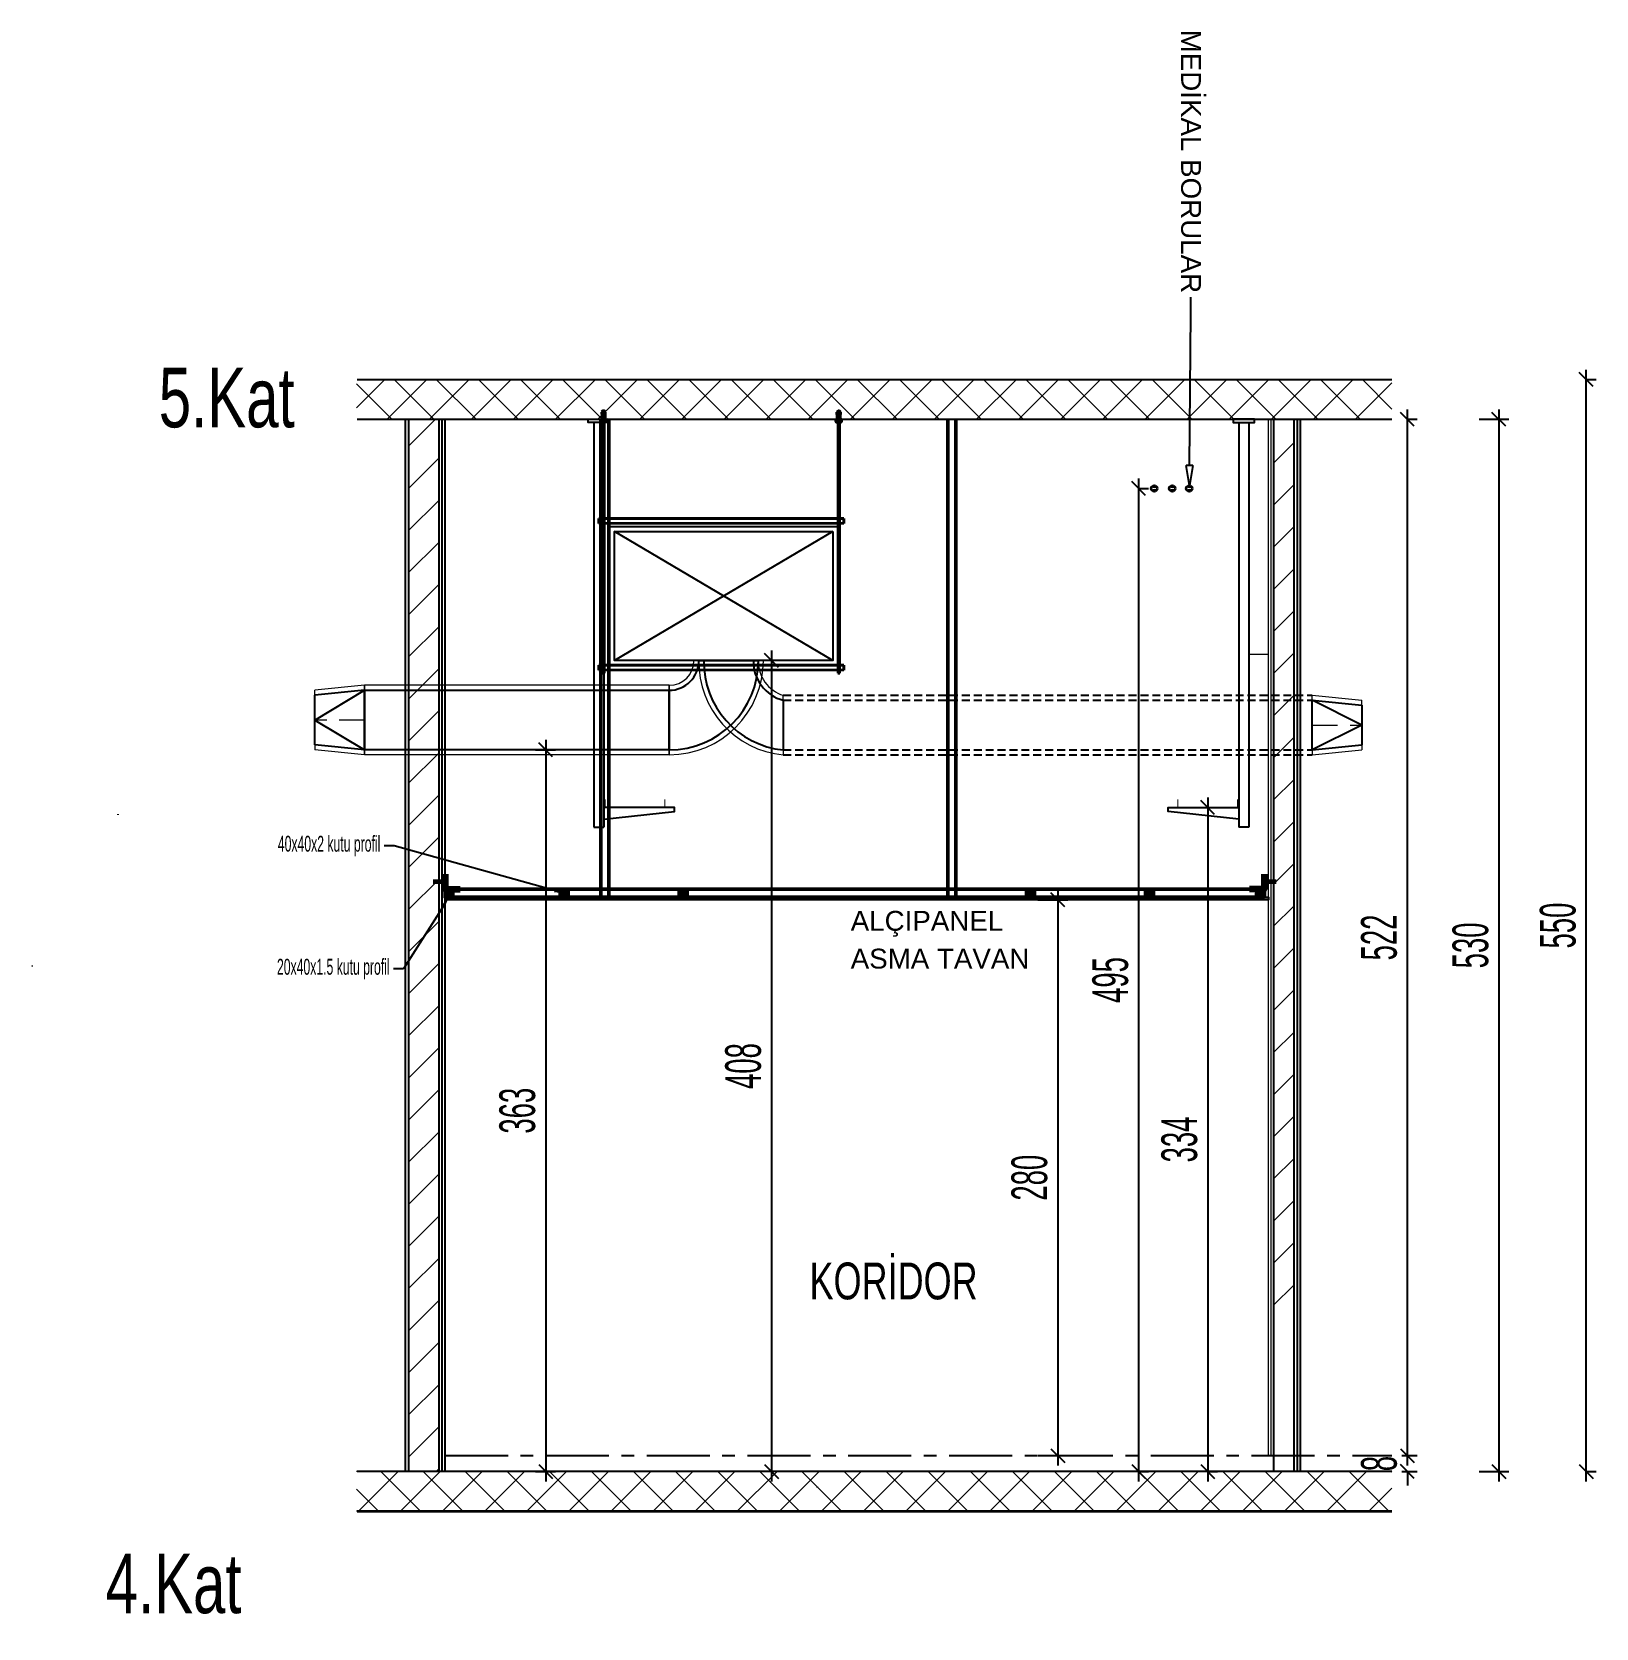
# Model space of a CAD drawing. Header units: inches. Extents: x 30 to 818, y 238 to 1042.
import ezdxf
from ezdxf import colors
from ezdxf.entities.mleader import LeaderData, LeaderLine
from ezdxf.math import Vec2, Vec3

# ---------------------------------------------------------------- set-up
doc = ezdxf.new("R2010")
doc.units = ezdxf.units.IN
doc.header["$MEASUREMENT"] = 0
for name, pattern in [('BORDER', [1.75, 0.5, -0.25, 0.5, -0.25, 0, -0.25]), ('CENTRE', [50.8, 31.75, -6.35, 6.35, -6.35]), ('HIDDENX2', [19.05, 12.7, -6.35]), ('{ Wide Dash }', [12, 4, -2, 4, -2])]:
    doc.linetypes.add(name, pattern=pattern)
for name, color, linetype in [('+++AYMEK_ASKI', 3, 'Continuous'), ('+++AYMEK_KESİT', 7, 'Continuous'), ('MTY-UFLEME-KANALI', 20, 'Continuous')]:
    doc.layers.add(name, color=color, linetype=linetype)
for name, color, linetype, lineweight in [('_MTY-DUMAN-KANALI', 56, 'Continuous', 20), ('CP_AXISAC', 7, 'HIDDENX2', 15), ('CP_ISOLOAC', 7, 'Continuous', 18), ('LD_vida', 251, 'Continuous', 9), ('MECN_NOT', 3, 'FCG', 35), ('P-PIPE', 7, 'Continuous', 50), ('Sismik Profil 20x40x1.5', 190, 'Continuous', 50), ('Sismik Profil 40x40x2', 30, 'Continuous', 50), ('Sismik Ölçü', 50, 'Continuous', 20)]:
    doc.layers.add(name, color=color, linetype=linetype, lineweight=lineweight)
doc.styles.add('ARIAL', font='arial.ttf', dxfattribs={"width": 0.7})
doc.styles.add('CP_ATTR', font='ROMANS.SHX')
doc.styles.add('HG_OLCU', font='swisscl.ttf', dxfattribs={"width": 0.75})
doc.styles.get("Standard").update_dxf_attribs({"font": 'arial.ttf'})
doc.linetypes.add('FCG', pattern='A,5,-0.15,["/",Standard,S=0.1,R=0,X=-0.1,Y=-0.05],-0.03', length=5.18)
doc.dimstyles.new('1-100', dxfattribs={"dimscale": 10, "dimtxt": 1.8, "dimasz": 0.7, "dimexe": 0.5, "dimexo": 0.5, "dimgap": 0.5, "dimtad": 1, "dimrnd": 0.25, "dimzin": 9, "dimdsep": 46, "dimtxsty": 'HG_OLCU', "dimblk": 'OBLIQUE', "dimcen": 0.9, "dimdle": 0.5, "dimclrd": 256, "dimclre": 256, "dimclrt": 256, "dimadec": 0, "dimazin": 0, "dimtfac": 1, "dimtix": 1, "dimtofl": 0, "dimtmove": 0, "dimatfit": 2, "dimfxl": 1, "dimfxlon": 1, "dimtolj": 1, "dimtzin": 0, "dimlwd": -1, "dimarcsym": 0})

# ---------------------------------------------------------------- blocks, each defined once
blk = doc.blocks.new('_OBLIQUE')
at = {"color": 0, "linetype": 'ByBlock', "lineweight": -2}
blk.add_line((-0.5, -0.5), (0.5, 0.5), dxfattribs=at)
blk = doc.blocks.new('*D68')
at = {"lineweight": -2, "transparency": 16777216}
for p, q in [((536.59, 605.13), (551.59, 605.13)), ((536.59, 325.13), (551.59, 325.13))]:
    blk.add_line(p, q, dxfattribs=at)
at = {"transparency": 16777216}
blk.add_line((546.59, 610.13), (546.59, 320.13), dxfattribs=at)
at = {"layer": 'Defpoints', "color": 0, "transparency": 16777216}
for p in [(527.84, 605.13), (504.11, 325.13), (546.59, 325.13)]:
    blk.add_point(p, dxfattribs=at)
at = {"transparency": 16777216, "xscale": 7, "yscale": 7, "zscale": 7}
for p, rotation in [((546.59, 605.13), 90), ((546.59, 325.13), 270)]:
    blk.add_blockref('_OBLIQUE', p, dxfattribs=dict(at, rotation=rotation))
at = {"transparency": 16777216, "insert": (532.37, 465.13), "char_height": 18, "attachment_point": 5, "rotation": 90, "style": 'HG_OLCU'}
blk.add_mtext('\\A1;280', dxfattribs=at)
blk = doc.blocks.new('*D69')
at = {"transparency": 16777216}
blk.add_line((812.85, 312.13), (812.85, 872.13), dxfattribs=at)
at = {"lineweight": -2, "transparency": 16777216}
for p, q in [((812.85, 867.13), (817.85, 867.13)), ((812.85, 317.13), (817.85, 317.13))]:
    blk.add_line(p, q, dxfattribs=at)
at = {"layer": 'Defpoints', "color": 0, "transparency": 16777216}
for p in [(812.58, 867.13), (812.85, 867.13), (812.58, 317.13)]:
    blk.add_point(p, dxfattribs=at)
at = {"transparency": 16777216, "xscale": 7, "yscale": 7, "zscale": 7}
for p, rotation in [((812.85, 867.13), 90), ((812.85, 317.13), 270)]:
    blk.add_blockref('_OBLIQUE', p, dxfattribs=dict(at, rotation=rotation))
at = {"transparency": 16777216, "insert": (798.63, 592.13), "char_height": 18, "attachment_point": 5, "rotation": 90, "style": 'HG_OLCU'}
blk.add_mtext('\\A1;550', dxfattribs=at)
blk = doc.blocks.new('BILK-YNM-DRW-APP-MEP-MHC-SED-0800$0$A$C07712783')
h = blk.add_hatch(color=256)
edge = h.paths.add_edge_path()
edge.add_ellipse((0, 0.95), major_axis=(0.149, 0.149), ratio=1, start_angle=45, end_angle=47.47242)
edge.add_line((-0.01, 1.16), (-0.41, 1.16))
edge.add_ellipse((-0.42, 0.95), major_axis=(-0.149, 0.149), ratio=1, start_angle=225, end_angle=312.52758, ccw=False)
edge.add_ellipse((0, 0.95), major_axis=(-0.149, 0.149), ratio=1, start_angle=-45, end_angle=45, ccw=False)
h = blk.add_hatch(color=256)
edge = h.paths.add_edge_path()
edge.add_ellipse((0, 0.21), major_axis=(-0.149, 0.149), ratio=1, start_angle=132.52758, end_angle=135, ccw=False)
edge.add_line((-0.01, 0), (-0.41, 0))
edge.add_ellipse((-0.42, 0.21), major_axis=(0.149, 0.149), ratio=1, start_angle=227.47242, end_angle=315)
edge.add_ellipse((0, 0.21), major_axis=(-0.149, 0.149), ratio=1, start_angle=45, end_angle=135)
h = blk.add_hatch(color=256)
edge = h.paths.add_edge_path()
edge.add_ellipse((1.43, 0.95), major_axis=(0.149, 0.149), ratio=1, start_angle=45, end_angle=47.47242)
edge.add_line((1.42, 1.16), (1.02, 1.16))
edge.add_ellipse((1.01, 0.95), major_axis=(-0.149, 0.149), ratio=1, start_angle=225, end_angle=312.52758, ccw=False)
edge.add_ellipse((1.43, 0.95), major_axis=(0.149, 0.149), ratio=1, start_angle=45, end_angle=135, ccw=False)
h = blk.add_hatch(color=256)
edge = h.paths.add_edge_path()
edge.add_ellipse((1.43, 0.21), major_axis=(-0.149, 0.149), ratio=1, start_angle=132.52758, end_angle=135, ccw=False)
edge.add_line((1.42, 0), (1.02, 0))
edge.add_ellipse((1.01, 0.21), major_axis=(0.149, 0.149), ratio=1, start_angle=227.47242, end_angle=315)
edge.add_ellipse((1.43, 0.21), major_axis=(0.149, 0.149), ratio=1, start_angle=135, end_angle=225)
for p, q in [((-0.76, 0.32), (-0.76, 0.85)), ((1.45, 1.16), (-0.45, 1.16)), ((-0.45, 0), (1.45, 0)), ((1.28, 1.22), (-0.27, 1.22)), ((1.28, 0), (-0.27, 0)), ((-0.22, 4.81, 0), (0.5, 5.39, 0)), ((-0.09, 2.46, 0), (-0.22, 4.81, 0)), ((0.23, 4.77, 0), (-0.22, 4.75, 0)), ((-0.21, 0.65), (-0.21, 0.95)), ((-0.21, 0.2), (-0.21, 0.65)), ((0.27, 4.11, 0), (-0.18, 4.09, 0)), ((0.31, 3.38, 0), (-0.14, 3.36, 0)), ((0.34, 2.72, 0), (-0.11, 2.69, 0)), ((1.02, 1.16), (-0.1, 1.16)), ((-0.09, 1.22, 0), (-0.09, 2.46, 0)), ((-0.05, 1.16), (-0.09, 1.19)), ((0.22, 4.97, 0), (-0.03, 4.96, 0)), ((0.38, 2.15, 0), (0.22, 4.97, 0)), ((0.68, 3.08, 0), (0.32, 3.08, 0)), ((0.63, 2.15, 0), (0.38, 2.15, 0)), ((1.23, 4.81, 0), (0.5, 5.39, 0)), ((0.63, 2.15, 0), (0.79, 4.97, 0)), ((0.67, 2.72, 0), (1.11, 2.69, 0)), ((0.7, 3.38, 0), (1.14, 3.36, 0)), ((0.74, 4.11, 0), (1.19, 4.09, 0)), ((0.78, 4.77, 0), (1.22, 4.75, 0)), ((0.79, 4.97, 0), (1.04, 4.96, 0)), ((1.06, 1.16), (1.09, 1.19)), ((1.09, 2.46, 0), (1.23, 4.81, 0)), ((1.09, 1.22, 0), (1.09, 2.46, 0)), ((1.22, 0.42), (1.22, 0.94)), ((1.22, 0.21), (1.22, 0.42)), ((1.77, 0.32), (1.77, 0.84))]:
    blk.add_line(p, q)
for centre, radius, start, end in [((-0.45, 0.84), 0.317, 90, 179.65978), ((-0.45, 0.32), 0.317, 180, 270), ((-0.42, 0.95), 0.211, 0, 90), ((-0.42, 0.21), 0.211, 270, 0), ((0, 0.95), 0.211, 90, 180), ((0, 0.21), 0.211, 180, 270), ((0.5, 5.38, 0), 0.0023, 46.32776, 133.67224), ((1.01, 0.21), 0.211, 270, 0), ((1.01, 0.95), 0.211, 0, 87.52758), ((1.43, 0.95), 0.211, 90, 180), ((1.43, 0.21), 0.211, 180, 270), ((1.45, 0.84), 0.317, 41.49842, 90), ((1.45, 0.32), 0.317, 270, 318.32361), ((1.45, 0.84), 0.317, 0, 41.67639), ((1.45, 0.32), 0.317, 318.32361, 0)]:
    blk.add_arc(centre, radius, start, end)
blk = doc.blocks.new('*U56')
at = {"layer": 'P-PIPE', "lineweight": 35}
for p, q in [((-7756.5, 4608), (-7756.5, 3330)), ((-7746.5, 4608), (-7756.5, 4608)), ((-7746.5, 3330), (-7746.5, 4608)), ((-6571.6, 4606.6), (-6571.6, 3330)), ((-6571.6, 4606.6), (-6561.6, 4606.6)), ((-6561.6, 4606.6), (-6571.6, 4606.6)), ((-6561.6, 3330), (-6561.6, 4606.6)), ((-7776.5, 3370), (-7776.5, 3345)), ((-7776.5, 3345), (-7776.5, 3370)), ((-7776.5, 3370), (-6541.6, 3370)), ((-6541.6, 3370), (-7776.5, 3370)), ((-6541.6, 3368), (-7776.5, 3368)), ((-6541.6, 3368), (-7776.5, 3368)), ((-7776.5, 3345), (-7776.5, 3345)), ((-6541.6, 3345), (-7776.5, 3345)), ((-6541.6, 3345), (-7776.5, 3345)), ((-7756.5, 3330), (-7746.5, 3330)), ((-7746.5, 3330), (-7756.5, 3330)), ((-6571.6, 3330), (-6561.6, 3330)), ((-6561.6, 3330), (-6571.6, 3330)), ((-6541.6, 3370), (-6541.6, 3345)), ((-6541.6, 3345), (-6541.6, 3370)), ((-6541.6, 3345), (-6541.6, 3345))]:
    blk.add_line(p, q, dxfattribs=at)
at = {"layer": 'P-PIPE', "lineweight": 35, "xscale": -10, "yscale": 10, "zscale": 10}
for p in [(-7747.2, 4596.2), (-6562, 4594.9)]:
    blk.add_blockref('BILK-YNM-DRW-APP-MEP-MHC-SED-0800$0$A$C07712783', p, dxfattribs=at)
blk = doc.blocks.new('*U57')
at = {"layer": 'P-PIPE', "lineweight": 35}
for p, q in [((-7756.5, 3870), (-7756.5, 3330)), ((-7746.5, 3870), (-7756.5, 3870)), ((-7746.5, 3330), (-7746.5, 3870)), ((-6571.6, 3869.3), (-6571.6, 3330)), ((-6571.6, 3869.3), (-6561.6, 3869.3)), ((-6561.6, 3869.3), (-6571.6, 3869.3)), ((-6561.6, 3330), (-6561.6, 3869.3)), ((-7776.5, 3370), (-7776.5, 3345)), ((-7776.5, 3345), (-7776.5, 3370)), ((-7776.5, 3370), (-6541.6, 3370)), ((-6541.6, 3370), (-7776.5, 3370)), ((-6541.6, 3368), (-7776.5, 3368)), ((-6541.6, 3368), (-7776.5, 3368)), ((-7776.5, 3345), (-7776.5, 3345)), ((-6541.6, 3345), (-7776.5, 3345)), ((-6541.6, 3345), (-7776.5, 3345)), ((-7756.5, 3330), (-7746.5, 3330)), ((-7746.5, 3330), (-7756.5, 3330)), ((-6571.6, 3330), (-6561.6, 3330)), ((-6561.6, 3330), (-6571.6, 3330)), ((-6541.6, 3370), (-6541.6, 3345)), ((-6541.6, 3345), (-6541.6, 3370)), ((-6541.6, 3345), (-6541.6, 3345))]:
    blk.add_line(p, q, dxfattribs=at)
at = {"layer": 'P-PIPE', "lineweight": 35, "xscale": -10, "yscale": 10, "zscale": 10}
for p in [(-7747.2, 3858.2), (-6562, 3857.6)]:
    blk.add_blockref('BILK-YNM-DRW-APP-MEP-MHC-SED-0800$0$A$C07712783', p, dxfattribs=at)
blk = doc.blocks.new('*U28')
for p, q in [((15, 30), (15, 30)), ((15, 30), (45, 30)), ((45, 30), (45, 30)), ((0, -15), (0, 15)), ((0, 15), (0, 15)), ((0, -15), (0, -15))]:
    blk.add_line(p, q)
for radius in [45, 15]:
    blk.add_arc((0, 30), radius, 270, 0)
at = {"layer": 'CP_ISOLOAC'}
for p, q in [((12.5, 30), (12.5, 30)), ((15, 30), (12.5, 30)), ((45, 30), (47.5, 30)), ((47.5, 30), (47.5, 30)), ((0, 17.5), (0, 17.5)), ((0, 15), (0, 17.5)), ((0, -15), (0, -17.5)), ((0, -17.5), (0, -17.5))]:
    blk.add_line(p, q, dxfattribs=at)
for radius in [12.5, 47.5]:
    blk.add_arc((0, 30), radius, 270, 0, dxfattribs=at)
at = {"linetype": 'ByBlock', "style": 'CP_ATTR', "flags": 9}
for tag in ['NAME', 'PRODUCER', 'PRODUCT-TYPE', 'ARTICLE', 'FLOW', 'OTHER']:
    blk.add_attdef(tag, (0, 0), '', height=0.0001, dxfattribs=at)
blk = doc.blocks.new('*U29')
for p, q in [((0, -15), (0, 15)), ((0, 15), (153.5, 15)), ((153.5, 15), (153.5, -15)), ((153.5, -15), (0, -15))]:
    blk.add_line(p, q)
at = {"layer": 'CP_ISOLOAC'}
for p, q in [((0, 17.5), (153.5, 17.5)), ((0, 17.5), (0, 15)), ((153.5, 17.5), (153.5, 15)), ((0, -17.5), (0, -15)), ((153.5, -17.5), (153.5, -15)), ((0, -17.5), (153.5, -17.5))]:
    blk.add_line(p, q, dxfattribs=at)
at = {"linetype": 'ByBlock', "style": 'CP_ATTR', "flags": 9}
for tag in ['NAME', 'PRODUCER', 'PRODUCT-TYPE', 'ARTICLE', 'FLOW', 'OTHER']:
    blk.add_attdef(tag, (0, 0), '', height=0.0001, dxfattribs=at)
blk = doc.blocks.new('*U30')
for p, q in [((0, -15), (0, 15)), ((0, 15), (0, 15)), ((0, 15), (25, 12.5)), ((25, 0), (0, 15)), ((25, 12.5), (25, 12.5)), ((25, 12.5), (25, -12.5)), ((25, 0), (0, -15)), ((0, -15), (25, -12.5)), ((0, -15), (0, -15)), ((25, -12.5), (25, -12.5))]:
    blk.add_line(p, q)
at = {"layer": 'CP_AXISAC'}
blk.add_line((0, 0), (25, 0), dxfattribs=at)
at = {"layer": 'CP_ISOLOAC'}
for p, q in [((0, 17.5), (0, 17.5)), ((0, 15), (0, 17.5)), ((0, 17.5), (25, 15)), ((25, 15), (25, 15)), ((25, 12.5), (25, 15)), ((0, -15), (0, -17.5)), ((0, -17.5), (25, -15)), ((25, -12.5), (25, -15)), ((25, -15), (25, -15)), ((0, -17.5), (0, -17.5))]:
    blk.add_line(p, q, dxfattribs=at)
at = {"linetype": 'ByBlock', "style": 'CP_ATTR', "flags": 9}
for tag in ['NAME', 'PRODUCER', 'PRODUCT-TYPE', 'ARTICLE', 'FLOW', 'OTHER']:
    blk.add_attdef(tag, (0, 0), '', height=0.0001, dxfattribs=at)
blk = doc.blocks.new('*U35')
for p, q in [((0, -12.5), (0, 12.5)), ((0, 12.5), (0, 12.5)), ((0, 12.5), (25, 10)), ((25, 0), (0, 12.5)), ((25, 10), (25, 10)), ((25, 10), (25, -10)), ((25, 0), (0, -12.5)), ((0, -12.5), (25, -10)), ((0, -12.5), (0, -12.5)), ((25, -10), (25, -10))]:
    blk.add_line(p, q)
at = {"layer": 'CP_AXISAC'}
blk.add_line((0, 0), (25, 0), dxfattribs=at)
at = {"layer": 'CP_ISOLOAC'}
for p, q in [((0, 15), (0, 15)), ((0, 12.5), (0, 15)), ((0, 15), (25, 12.5)), ((25, 12.5), (25, 12.5)), ((25, 10), (25, 12.5)), ((0, -12.5), (0, -15)), ((0, -15), (25, -12.5)), ((0, -15), (0, -15)), ((25, -10), (25, -12.5)), ((25, -12.5), (25, -12.5))]:
    blk.add_line(p, q, dxfattribs=at)
at = {"linetype": 'ByBlock', "style": 'CP_ATTR', "flags": 9}
for tag in ['NAME', 'PRODUCER', 'PRODUCT-TYPE', 'ARTICLE', 'FLOW', 'OTHER']:
    blk.add_attdef(tag, (0, 0), '', height=0.0001, dxfattribs=at)
blk = doc.blocks.new('*D71')
at = {"lineweight": -2, "transparency": 16777216}
for p, q in [((758.85, 847.13), (773.85, 847.13)), ((758.85, 317.13), (773.85, 317.13))]:
    blk.add_line(p, q, dxfattribs=at)
at = {"transparency": 16777216}
blk.add_line((768.85, 852.13), (768.85, 312.13), dxfattribs=at)
at = {"layer": 'Defpoints', "color": 0, "transparency": 16777216}
for p in [(541.92, 847.13), (541.92, 317.13), (768.85, 317.13)]:
    blk.add_point(p, dxfattribs=at)
at = {"transparency": 16777216, "xscale": 7, "yscale": 7, "zscale": 7}
for p, rotation in [((768.85, 847.13), 90), ((768.85, 317.13), 270)]:
    blk.add_blockref('_OBLIQUE', p, dxfattribs=dict(at, rotation=rotation))
at = {"transparency": 16777216, "insert": (754.62, 582.13), "char_height": 18, "attachment_point": 5, "rotation": 90, "style": 'HG_OLCU'}
blk.add_mtext('\\A1;530', dxfattribs=at)
blk = doc.blocks.new('*D72')
at = {"transparency": 16777216}
blk.add_line((722.75, 320.13), (722.75, 852.13), dxfattribs=at)
at = {"lineweight": -2, "transparency": 16777216}
for p, q in [((722.75, 847.13), (727.75, 847.13)), ((722.75, 325.13), (727.75, 325.13))]:
    blk.add_line(p, q, dxfattribs=at)
at = {"layer": 'Defpoints', "color": 0, "transparency": 16777216}
for p in [(719.48, 847.13), (722.75, 847.13), (719.48, 325.13)]:
    blk.add_point(p, dxfattribs=at)
at = {"transparency": 16777216, "xscale": 7, "yscale": 7, "zscale": 7}
for p, rotation in [((722.75, 847.13), 90), ((722.75, 325.13), 270)]:
    blk.add_blockref('_OBLIQUE', p, dxfattribs=dict(at, rotation=rotation))
at = {"transparency": 16777216, "insert": (708.53, 586.13), "char_height": 18, "attachment_point": 5, "rotation": 90, "style": 'HG_OLCU'}
blk.add_mtext('\\A1;522', dxfattribs=at)
blk = doc.blocks.new('*D73')
at = {"transparency": 16777216}
for p, q in [((722.75, 325.13), (722.75, 332.13)), ((722.75, 317.13), (722.75, 310.13))]:
    blk.add_line(p, q, dxfattribs=at)
at = {"lineweight": -2, "transparency": 16777216}
for p, q in [((719.99, 325.13), (727.75, 325.13)), ((719.99, 317.13), (727.75, 317.13))]:
    blk.add_line(p, q, dxfattribs=at)
at = {"layer": 'Defpoints', "color": 0, "transparency": 16777216}
for p in [(714.99, 325.13), (722.75, 325.13), (714.99, 317.13)]:
    blk.add_point(p, dxfattribs=at)
at = {"transparency": 16777216, "xscale": 7, "yscale": 7, "zscale": 7}
for p, rotation in [((722.75, 325.13), 270), ((722.75, 317.13), 90)]:
    blk.add_blockref('_OBLIQUE', p, dxfattribs=dict(at, rotation=rotation))
at = {"transparency": 16777216, "insert": (708.53, 321.13), "char_height": 18, "attachment_point": 5, "rotation": 90, "style": 'HG_OLCU'}
blk.add_mtext('\\A1;8', dxfattribs=at)
blk = doc.blocks.new('*D76')
at = {"transparency": 16777216}
blk.add_line((622.13, 656.63), (622.13, 312.13), dxfattribs=at)
at = {"lineweight": -2, "transparency": 16777216}
for p, q in [((622.13, 651.63), (627.13, 651.63)), ((622.13, 317.13), (627.13, 317.13))]:
    blk.add_line(p, q, dxfattribs=at)
at = {"layer": 'Defpoints', "color": 0, "transparency": 16777216}
for p in [(622.13, 651.63, 0), (622.13, 317.13), (622.13, 317.13)]:
    blk.add_point(p, dxfattribs=at)
at = {"transparency": 16777216, "xscale": 7, "yscale": 7, "zscale": 7}
for p, rotation in [((622.13, 651.63), 90), ((622.13, 317.13), 270)]:
    blk.add_blockref('_OBLIQUE', p, dxfattribs=dict(at, rotation=rotation))
at = {"transparency": 16777216, "insert": (607.92, 484.38), "char_height": 18, "attachment_point": 5, "rotation": 90, "style": 'HG_OLCU'}
blk.add_mtext('\\A1;334', dxfattribs=at)
blk = doc.blocks.new('*D77')
at = {"transparency": 16777216}
blk.add_line((288.57, 685.63), (288.57, 312.13), dxfattribs=at)
at = {"lineweight": -2, "transparency": 16777216}
for p, q in [((283.38, 680.63), (293.57, 680.63)), ((283.38, 317.13), (293.57, 317.13))]:
    blk.add_line(p, q, dxfattribs=at)
at = {"layer": 'Defpoints', "color": 0, "transparency": 16777216}
for p in [(278.38, 680.63), (278.38, 317.13), (288.57, 317.13)]:
    blk.add_point(p, dxfattribs=at)
at = {"transparency": 16777216, "xscale": 7, "yscale": 7, "zscale": 7}
for p, rotation in [((288.57, 680.63), 90), ((288.57, 317.13), 270)]:
    blk.add_blockref('_OBLIQUE', p, dxfattribs=dict(at, rotation=rotation))
at = {"transparency": 16777216, "insert": (274.34, 498.88), "char_height": 18, "attachment_point": 5, "rotation": 90, "style": 'HG_OLCU'}
blk.add_mtext('\\A1;363', dxfattribs=at)
blk = doc.blocks.new('*D78')
at = {"lineweight": -2, "transparency": 16777216}
for p, q in [((404.6, 725.63), (397.37, 725.63)), ((404.6, 317.13), (397.37, 317.13))]:
    blk.add_line(p, q, dxfattribs=at)
at = {"transparency": 16777216}
blk.add_line((402.37, 730.63), (402.37, 312.13), dxfattribs=at)
at = {"layer": 'Defpoints', "color": 0, "transparency": 16777216}
for p in [(409.6, 725.63), (402.37, 317.13), (409.6, 317.13)]:
    blk.add_point(p, dxfattribs=at)
at = {"transparency": 16777216, "xscale": 7, "yscale": 7, "zscale": 7}
for p, rotation in [((402.37, 725.63), 90), ((402.37, 317.13), 270)]:
    blk.add_blockref('_OBLIQUE', p, dxfattribs=dict(at, rotation=rotation))
at = {"transparency": 16777216, "insert": (388.15, 521.38), "char_height": 18, "attachment_point": 5, "rotation": 90, "style": 'HG_OLCU'}
blk.add_mtext('\\A1;408', dxfattribs=at)
blk = doc.blocks.new('_ClosedBlank')
at = {"color": 0, "linetype": 'ByBlock', "lineweight": -2}
for p, q in [((-1, 0.167), (0, 0)), ((-1, 0.167), (-1, -0.167)), ((0, 0), (-1, -0.167))]:
    blk.add_line(p, q, dxfattribs=at)
blk = doc.blocks.new('*D84')
at = {"transparency": 16777216}
blk.add_line((587.35, 817.31), (587.35, 312.13), dxfattribs=at)
at = {"lineweight": -2, "transparency": 16777216}
for p, q in [((587.35, 812.31), (592.35, 812.31)), ((587.35, 317.13), (592.35, 317.13))]:
    blk.add_line(p, q, dxfattribs=at)
at = {"layer": 'Defpoints', "color": 0, "transparency": 16777216}
for p in [(585.85, 812.31), (585.85, 317.13), (587.35, 317.13)]:
    blk.add_point(p, dxfattribs=at)
at = {"transparency": 16777216, "xscale": 7, "yscale": 7, "zscale": 7}
for p, rotation in [((587.35, 812.31), 90), ((587.35, 317.13), 270)]:
    blk.add_blockref('_OBLIQUE', p, dxfattribs=dict(at, rotation=rotation))
at = {"transparency": 16777216, "insert": (573.13, 564.72), "char_height": 18, "attachment_point": 5, "rotation": 90, "style": 'HG_OLCU'}
blk.add_mtext('\\A1;495', dxfattribs=at)

msp = doc.modelspace()

# ---------------------------------------------------------------- hatches: boundary and pattern name
at = {"lineweight": 9}
h = msp.add_hatch(dxfattribs=at)
h.set_pattern_fill('FP_3', color=8, scale=0.1, style=0, pattern_type=2)
h.set_pattern_definition([(45, (634.138, 784.635), (-10.6066, 10.6066), []), (135, (634.138, 784.635), (-10.6066, -10.6066), [])])
h.paths.add_polyline_path([(193.221, 867.135), (193.221, 847.135), (714.991, 847.135), (714.991, 867.135)])
h = msp.add_hatch(dxfattribs=at)
h.set_pattern_fill('FP_2', color=8, scale=0.1, style=0, pattern_type=2)
h.set_pattern_definition([(45, (-30.362, 774.635), (-10.6066, 10.6066), [])])
h.paths.add_polyline_path([(234.65, 847.135), (234.65, 317.135), (219.45, 317.135), (219.45, 847.135)])
h = msp.add_hatch(dxfattribs=at)
h.set_pattern_fill('FP_2', color=8, scale=0.1, style=0, pattern_type=2)
h.set_pattern_definition([(45, (392.734, 774.635), (-10.6066, 10.6066), [])])
h.paths.add_polyline_path([(665.55, 837.135), (665.55, 397.135), (655.35, 397.135), (655.35, 837.135)], flags=0)
h = msp.add_hatch(color=7)
h.dxf.hatch_style = 1
h.paths.add_polyline_path([(237.85, 606.385), (652.85, 606.385), (652.85, 605.135), (237.85, 605.135)])
h = msp.add_hatch(dxfattribs=at)
h.set_pattern_fill('FP_3', color=8, scale=0.1, style=0, pattern_type=2)
h.set_pattern_definition([(45, (634.138, 694.635), (-10.6066, 10.6066), []), (135, (634.138, 694.635), (-10.6066, -10.6066), [])])
h.paths.add_polyline_path([(193.221, 317.135), (193.221, 297.135), (714.991, 297.135), (714.991, 317.135)])

# ---------------------------------------------------------------- linework, layer by layer
at = {"layer": '+++AYMEK_ASKI'}
for points in [[(310.032, 847.135), (320.669, 847.135), (320.669, 845.584), (310.032, 845.584)], [(645.669, 847.135), (635.032, 847.135), (635.032, 845.584), (645.669, 845.584)]]:
    msp.add_lwpolyline(points, close=True, dxfattribs=at)
for points in [[(312.85, 845.584), (312.85, 641.649)], [(317.85, 845.584), (317.85, 641.649)], [(637.85, 845.584), (637.85, 641.649)], [(642.85, 845.584), (642.85, 641.649)], [(317.85, 645.649), (353.539, 649.635), (353.539, 651.635), (317.591, 651.635)], [(317.85, 645.649), (353.539, 649.635), (353.539, 651.635), (317.591, 651.635)], [(637.85, 645.649), (602.161, 649.635), (602.161, 651.635), (638.109, 651.635)], [(637.85, 645.649), (602.161, 649.635), (602.161, 651.635), (638.109, 651.635)], [(312.85, 641.649), (317.85, 641.649)], [(312.85, 641.649), (317.85, 641.649)], [(642.85, 641.649), (637.85, 641.649)], [(642.85, 641.649), (637.85, 641.649)]]:
    msp.add_lwpolyline(points, dxfattribs=at)
at = {"layer": '+++AYMEK_KESİT', "const_width": 0.5, "elevation": 0.001}
for points in [[(318.542, 655.635), (318.542, 651.635), (348.589, 651.635), (348.589, 655.635)], [(318.542, 655.635), (318.542, 651.635), (348.589, 651.635), (348.589, 655.635)], [(637.159, 655.635), (637.159, 651.635), (607.111, 651.635), (607.111, 655.635)], [(637.159, 655.635), (637.159, 651.635), (607.111, 651.635), (607.111, 655.635)]]:
    msp.add_lwpolyline(points, dxfattribs=at)
at = {"color": 8}
for p, q in [((193.54, 867.135), (714.991, 867.135)), ((193.54, 847.135), (714.991, 847.135)), ((217.85, 317.135), (217.85, 847.135)), ((219.45, 847.135), (219.45, 316.786)), ((234.65, 847.135), (234.65, 317.135)), ((236.25, 847.135), (236.25, 317.135)), ((655.35, 847.135), (655.35, 317.135)), ((665.55, 847.135), (665.55, 317.135)), ((667.15, 847.135), (667.15, 317.135)), ((668.75, 847.135), (668.75, 317.135)), ((714.991, 317.135), (193.54, 317.135)), ((311.95, 308.808), (311.95, 308.786))]:
    msp.add_line(p, q, dxfattribs=at)
at = {"color": 8, "lineweight": 9}
for p, q in [((217.85, 317.135), (217.85, 847.135)), ((652.85, 325.135), (652.85, 847.135)), ((654.1, 325.135), (654.1, 847.135)), ((193.54, 317.143), (193.221, 317.143)), ((193.54, 297.135), (193.221, 297.135))]:
    msp.add_line(p, q, dxfattribs=at)
at = {"color": 8, "lineweight": 25}
for p, q in [((237.85, 317.135), (237.85, 847.135)), ((29.684, 571.762), (30.002, 571.762)), ((425.35, 309.452), (425.35, 309.135))]:
    msp.add_line(p, q, dxfattribs=at)
at = {"color": 8, "linetype": 'CENTRE'}
msp.add_line((237.85, 325.135), (714.991, 325.135), dxfattribs=at)
at = {"color": 8, "lineweight": 35}
msp.add_line((193.54, 297.135), (714.991, 297.135), dxfattribs=at)
at = {"color": 7}
msp.add_lwpolyline([(237.85, 606.385), (652.85, 606.385), (652.85, 605.135), (237.85, 605.135)], close=True, dxfattribs=at)
at = {"layer": '_MTY-DUMAN-KANALI'}
msp.add_lwpolyline([(425.367, 610.135), (465.367, 610.135)], dxfattribs=at)
msp.add_lwpolyline([(425.367, 610.135), (465.367, 610.135)], dxfattribs=at)
at = {"layer": 'CP_ISOLOAC'}
for p, q in [((365.767, 725.635), (365.767, 725.635)), ((368.267, 725.635), (365.767, 725.635)), ((393.267, 725.635), (395.767, 725.635)), ((395.767, 725.635), (395.767, 725.635)), ((408.267, 708.135), (408.267, 708.135)), ((408.267, 705.635), (408.267, 708.135)), ((408.267, 680.635), (408.267, 678.135)), ((408.267, 678.135), (408.267, 678.135))]:
    msp.add_line(p, q, dxfattribs=at)
for centre, major_axis, ratio in [((409.413, 721.923), (-30.052, 33.588), 0.9429903), ((409.21, 722.022), (-8.839, 12.374), 0.8219949)]:
    msp.add_ellipse(centre, major_axis=major_axis, ratio=ratio, start_param=0.7853982, end_param=2.3561945, dxfattribs=at)
at = {"layer": 'LD_vida', "color": 5, "linetype": 'BORDER', "lineweight": 35}
for p, q in [((595.199, 813.81), (595.199, 810.81)), ((604.247, 813.81), (604.247, 810.81)), ((612.836, 813.81), (612.836, 810.81))]:
    msp.add_line(p, q, dxfattribs=at)
at = {"layer": 'LD_vida'}
for p, q in [((642.85, 728.718), (642.85, 742.343)), ((652.85, 728.718), (642.85, 728.718))]:
    msp.add_line(p, q, dxfattribs=at)
at = {"layer": 'LD_vida', "color": 5, "lineweight": 35}
for centre in [(595.199, 812.31), (604.247, 812.31), (612.836, 812.31)]:
    msp.add_circle(centre, 1.5, dxfattribs=at)
at = {"layer": 'MECN_NOT', "color": 8, "lineweight": 25}
msp.add_line((73.166, 647.983), (73.166, 648.301), dxfattribs=at)
at = {"layer": 'MTY-UFLEME-KANALI'}
for p, q in [((433.267, 725.635), (323.267, 790.635)), ((433.267, 790.635), (323.267, 725.635)), ((368.267, 725.635), (368.267, 725.635)), ((368.267, 725.635), (393.267, 725.635)), ((393.267, 725.635), (393.267, 725.635)), ((408.267, 705.635), (408.267, 705.635)), ((408.267, 705.635), (408.267, 680.635)), ((408.267, 680.635), (408.267, 680.635))]:
    msp.add_line(p, q, dxfattribs=at)
at = {"layer": 'MTY-UFLEME-KANALI', "linetype": '{ Wide Dash }'}
for p, q in [((408.267, 708.135), (674.799, 708.135)), ((408.267, 705.635), (674.799, 705.629)), ((408.267, 680.635), (674.799, 680.635)), ((408.267, 678.135), (674.799, 678.135))]:
    msp.add_line(p, q, dxfattribs=at)
at = {"layer": 'MTY-UFLEME-KANALI'}
for points in [[(435.767, 793.135), (435.767, 723.135), (320.767, 723.135), (320.767, 793.135)], [(433.267, 790.635), (433.267, 725.635), (323.267, 725.635), (323.267, 790.635)]]:
    msp.add_lwpolyline(points, close=True, dxfattribs=at)
for centre, major_axis, ratio in [((409.407, 721.926), (-28.284, 31.82), 0.9395524), ((409.253, 721.999), (-10.607, 14.142), 0.8485281)]:
    msp.add_ellipse(centre, major_axis=major_axis, ratio=ratio, start_param=0.7853982, end_param=2.3561945, dxfattribs=at)
at = {"layer": 'Sismik Profil 20x40x1.5'}
for points in [[(237.85, 606.385), (237.85, 608.385), (241.85, 608.385), (241.85, 606.385)], [(238, 606.535), (238, 608.235), (241.7, 608.235), (241.7, 606.535)], [(650.7, 606.385), (650.7, 608.385), (646.7, 608.385), (646.7, 606.385)], [(650.55, 606.535), (650.55, 608.235), (646.85, 608.235), (646.85, 606.535)]]:
    msp.add_lwpolyline(points, close=True, dxfattribs=at)
for points in [[(241.7, 606.535), (238, 608.235)], [(238, 606.535), (241.7, 608.235)], [(646.85, 606.535), (650.55, 608.235)], [(650.55, 606.535), (646.85, 608.235)]]:
    msp.add_lwpolyline(points, dxfattribs=at)
at = {"layer": 'Sismik Profil 40x40x2'}
for points in [[(320.407, 847.135), (320.407, 606.385), (316.407, 606.385), (316.407, 847.135)], [(495.267, 847.135), (495.267, 606.385), (491.267, 606.385), (491.267, 847.135)], [(237.902, 614.013), (237.902, 613.513), (238.402, 613.513), (238.402, 614.013), (238.402, 614.983), (237.902, 614.983), (237.902, 614.483), (231.902, 614.483)], [(237.902, 614.013), (237.902, 613.513), (238.402, 613.513), (238.402, 614.013), (238.402, 614.983), (237.902, 614.983), (237.902, 614.483), (231.902, 614.483)], [(237.902, 614.013), (231.902, 614.013)], [(237.902, 614.013), (231.902, 614.013)], [(650.649, 614.013), (650.649, 613.513), (650.149, 613.513), (650.149, 614.013), (650.149, 614.983), (650.649, 614.983), (650.649, 614.483), (656.649, 614.483)], [(650.649, 614.013), (650.649, 613.513), (650.149, 613.513), (650.149, 614.013), (650.149, 614.983), (650.649, 614.983), (650.649, 614.483), (656.649, 614.483)], [(650.649, 614.013), (656.649, 614.013)], [(650.649, 614.013), (656.649, 614.013)], [(299.65, 606.585), (296.05, 610.185)], [(296.05, 606.585), (299.65, 610.185)], [(359.65, 606.585), (356.05, 610.185)], [(356.05, 606.585), (359.65, 610.185)], [(534.65, 606.585), (531.05, 610.185)], [(531.05, 606.585), (534.65, 610.185)], [(594.65, 606.585), (591.05, 610.185)], [(591.05, 606.585), (594.65, 610.185)]]:
    msp.add_lwpolyline(points, dxfattribs=at)
at = {"layer": 'Sismik Profil 40x40x2', "color": 1, "lineweight": 90}
for points in [[(237.902, 617.946), (237.902, 610.446), (245.402, 610.446)], [(237.902, 617.946), (237.902, 610.446), (245.402, 610.446)], [(650.649, 617.946), (650.649, 610.446), (643.149, 610.446)], [(650.649, 617.946), (650.649, 610.446), (643.149, 610.446)]]:
    msp.add_lwpolyline(points, dxfattribs=at)
at = {"layer": 'Sismik Profil 40x40x2'}
for points in [[(650.7, 606.385), (237.85, 606.385), (237.85, 610.385), (650.7, 610.385)], [(295.85, 606.385), (295.85, 610.385), (299.85, 610.385), (299.85, 606.385)], [(296.05, 606.585), (296.05, 610.185), (299.65, 610.185), (299.65, 606.585)], [(355.85, 606.385), (355.85, 610.385), (359.85, 610.385), (359.85, 606.385)], [(356.05, 606.585), (356.05, 610.185), (359.65, 610.185), (359.65, 606.585)], [(530.85, 606.385), (530.85, 610.385), (534.85, 610.385), (534.85, 606.385)], [(531.05, 606.585), (531.05, 610.185), (534.65, 610.185), (534.65, 606.585)], [(590.85, 606.385), (590.85, 610.385), (594.85, 610.385), (594.85, 606.385)], [(591.05, 606.585), (591.05, 610.185), (594.65, 610.185), (594.65, 606.585)]]:
    msp.add_lwpolyline(points, close=True, dxfattribs=at)

# ---------------------------------------------------------------- block references
at = {"layer": 'MTY-UFLEME-KANALI', "zscale": 35}
for name, p in [('*U28', (350.767, 695.635)), ('*U35', (674.799, 693.135))]:
    msp.add_blockref(name, p, dxfattribs=at)
at = {"layer": 'MTY-UFLEME-KANALI', "zscale": 35, "rotation": 180}
msp.add_blockref('*U30', (197.267, 695.635), dxfattribs=at)
at = {"layer": 'MTY-UFLEME-KANALI', "rotation": 180}
msp.add_blockref('*U29', (350.767, 695.635), dxfattribs=at)
at = {"layer": 'P-PIPE', "lineweight": 35, "xscale": 0.1, "yscale": 0.1, "zscale": 0.1}
for name, p in [('*U56', (1092.93, 386.335)), ('*U57', (1092.93, 460.135))]:
    msp.add_blockref(name, p, dxfattribs=at)

# ---------------------------------------------------------------- texts
for s, p in [('ALÇIPANEL', (442.261, 589.531)), ('ASMA TAVAN', (442.261, 570.477))]:
    msp.add_text(s, height=10).set_placement(p)
at = {"color": 8, "char_height": 30, "width": 117.15779, "line_spacing_factor": 0.941778, "style": 'ARIAL', "bg_fill": 3, "box_fill_scale": 1.25, "bg_fill_color": 256, "bg_fill_true_color": 13158600, "bg_fill_transparency": 0}
for s, insert, attachment_point in [('5.Kat', (162.089, 873.078), 3), ('4.Kat', (66.831, 275.769), 1)]:
    msp.add_mtext(s, dxfattribs=dict(at, insert=insert, attachment_point=attachment_point))
at = {"color": 8, "insert": (421.514, 422.404), "char_height": 18.5584, "width": 36.07594, "attachment_point": 1, "style": 'ARIAL'}
msp.add_mtext('KORİDOR', dxfattribs=at)
at = {"layer": 'MTY-UFLEME-KANALI', "style": 'CP_ATTR'}
msp.add_text('Bend', height=0.0001, rotation=270, dxfattribs=at).set_placement((380.767, 725.635))

# ---------------------------------------------------------------- dimensions: what is measured, and where the dimension line sits
for base, p1, p2, picture, middle in [((812.848, 867.135), (812.583, 317.135), (812.583, 867.135), '*D69', (798.63, 592.135)), ((768.853, 317.135), (541.915, 847.135), (541.915, 317.135), '*D71', (754.623, 582.135)), ((722.747, 847.135), (719.483, 325.135), (719.483, 847.135), '*D72', (708.528, 586.135)), ((722.747, 325.135), (714.991, 317.135), (714.991, 325.135), '*D73', (708.528, 321.135))]:
    dim = msp.add_linear_dim(base=base, p1=p1, p2=p2, angle=90, dimstyle='1-100')
    dim.commit()
    dim.dimension.update_dxf_attribs({"geometry": picture, "text_midpoint": middle})
for base, p1, p2, text, picture, middle in [((587.346, 317.135), (585.846, 812.31), (585.846, 317.135), '495', '*D84', (573.128, 564.722)), ((402.368, 317.135), (409.603, 725.635), (409.603, 317.135), '408', '*D78', (388.15, 521.385)), ((288.566, 317.135), (278.379, 680.635), (278.379, 317.135), '363', '*D77', (274.336, 498.885)), ((622.135, 317.135), (622.135, 651.635, 0.001), (622.135, 317.135), '334', '*D76', (607.917, 484.385))]:
    dim = msp.add_linear_dim(base=base, p1=p1, p2=p2, angle=90, text=text, dimstyle='1-100')
    dim.commit()
    dim.dimension.update_dxf_attribs({"geometry": picture, "text_midpoint": middle})
dim = msp.add_linear_dim(base=(546.59, 325.135), p1=(527.836, 605.135), p2=(504.111, 325.135), angle=270, dimstyle='1-100')
dim.commit()
dim.dimension.update_dxf_attribs({"geometry": '*D68', "text_midpoint": (546.59, 465.135), "dimtype": 160})

# ---------------------------------------------------------------- leaders
at = {"layer": 'LD_vida', "color": 5, "linetype": 'BORDER', "lineweight": 35}
ml = msp.add_multileader_mtext('Standard', dxfattribs=at)
ml.set_content('MEDİKAL BORULAR', color=5)
ml.set_leader_properties()
ml.set_arrow_properties(name='CLOSEDBLANK')
ml.build(insert=Vec2(0, 0))
ml.multileader.update_dxf_attribs({"arrow_head_size": 10})
ctx = ml.context
ctx.base_point, ctx.char_height, ctx.arrow_head_size, ctx.plane_origin, ctx.plane_x_axis, ctx.plane_y_axis = Vec3(613.677, 1044.208), 10, 10, Vec3(621.287, 804.308), Vec3(0, -1), Vec3(1, 0)
ctx.text_align_type = 2
notes = []
notes.append((ctx, [(0, (1, 1, 0), (613.677, 900.673), (0, 1), 8, [(0, [(612.924, 813.808)], 0, [])])]))
ctx.mtext.insert, ctx.mtext.text_direction, ctx.mtext.rotation, ctx.mtext.alignment, ctx.mtext.flow_direction = Vec3(618.762, 910.673), Vec3(0, -1), 4.712389, 3, 5
at = {"layer": 'Sismik Ölçü'}
ml = msp.add_multileader_mtext('Standard', dxfattribs=at)
ml.set_content('40x40x2 kutu profil', color=256, style='HG_OLCU')
ml.set_leader_properties()
ml.build(insert=Vec2(0, 0))
ml.multileader.update_dxf_attribs({"dogleg_length": 5, "arrow_head_size": 5})
ctx = ml.context
ctx.base_point, ctx.char_height, ctx.arrow_head_size, ctx.plane_origin = Vec3(149.089, 632.35), 8, 5, Vec3(97.112, 610.55)
ctx.text_align_type = 2
notes.append((ctx, [(1, (1, 1, 0), (212.246, 632.35), (-1, 0), 5, [(0, [(297.85, 608.385)], 0, [])])]))
ctx.mtext.insert, ctx.mtext.alignment, ctx.mtext.flow_direction = Vec3(205.246, 637.369), 3, 5
ml = msp.add_multileader_mtext('Standard', dxfattribs=at)
ml.set_content('20x40x1.5 kutu profil', color=256, style='HG_OLCU')
ml.set_leader_properties()
ml.build(insert=Vec2(0, 0))
ml.multileader.update_dxf_attribs({"dogleg_length": 5, "arrow_head_size": 5})
ctx = ml.context
ctx.base_point, ctx.char_height, ctx.arrow_head_size, ctx.plane_origin = Vec3(148.212, 570.364), 8, 5, Vec3(121.113, 610.21)
ctx.text_align_type = 2
notes.append((ctx, [(1, (1, 1, 0), (216.929, 570.364), (-1, 0), 5, [(0, [(239.85, 606.535)], 0, [])])]))
ctx.mtext.insert, ctx.mtext.alignment, ctx.mtext.flow_direction = Vec3(209.929, 575.384), 3, 5
for ctx, leaders in notes:
    for number, flags, end, landing, length, lines in leaders:
        leader = LeaderData()
        leader.index, (leader.has_last_leader_line, leader.has_dogleg_vector, leader.attachment_direction) = number, flags
        leader.last_leader_point, leader.dogleg_vector, leader.dogleg_length = Vec3(end), Vec3(landing), length
        for number, points, colour, breaks in lines:
            line = LeaderLine()
            line.index, line.vertices, line.color, line.breaks = number, Vec3.list(points), colors.encode_raw_color(colour), breaks
            leader.lines.append(line)
        ctx.leaders.append(leader)

doc.saveas('drawing.dxf')
